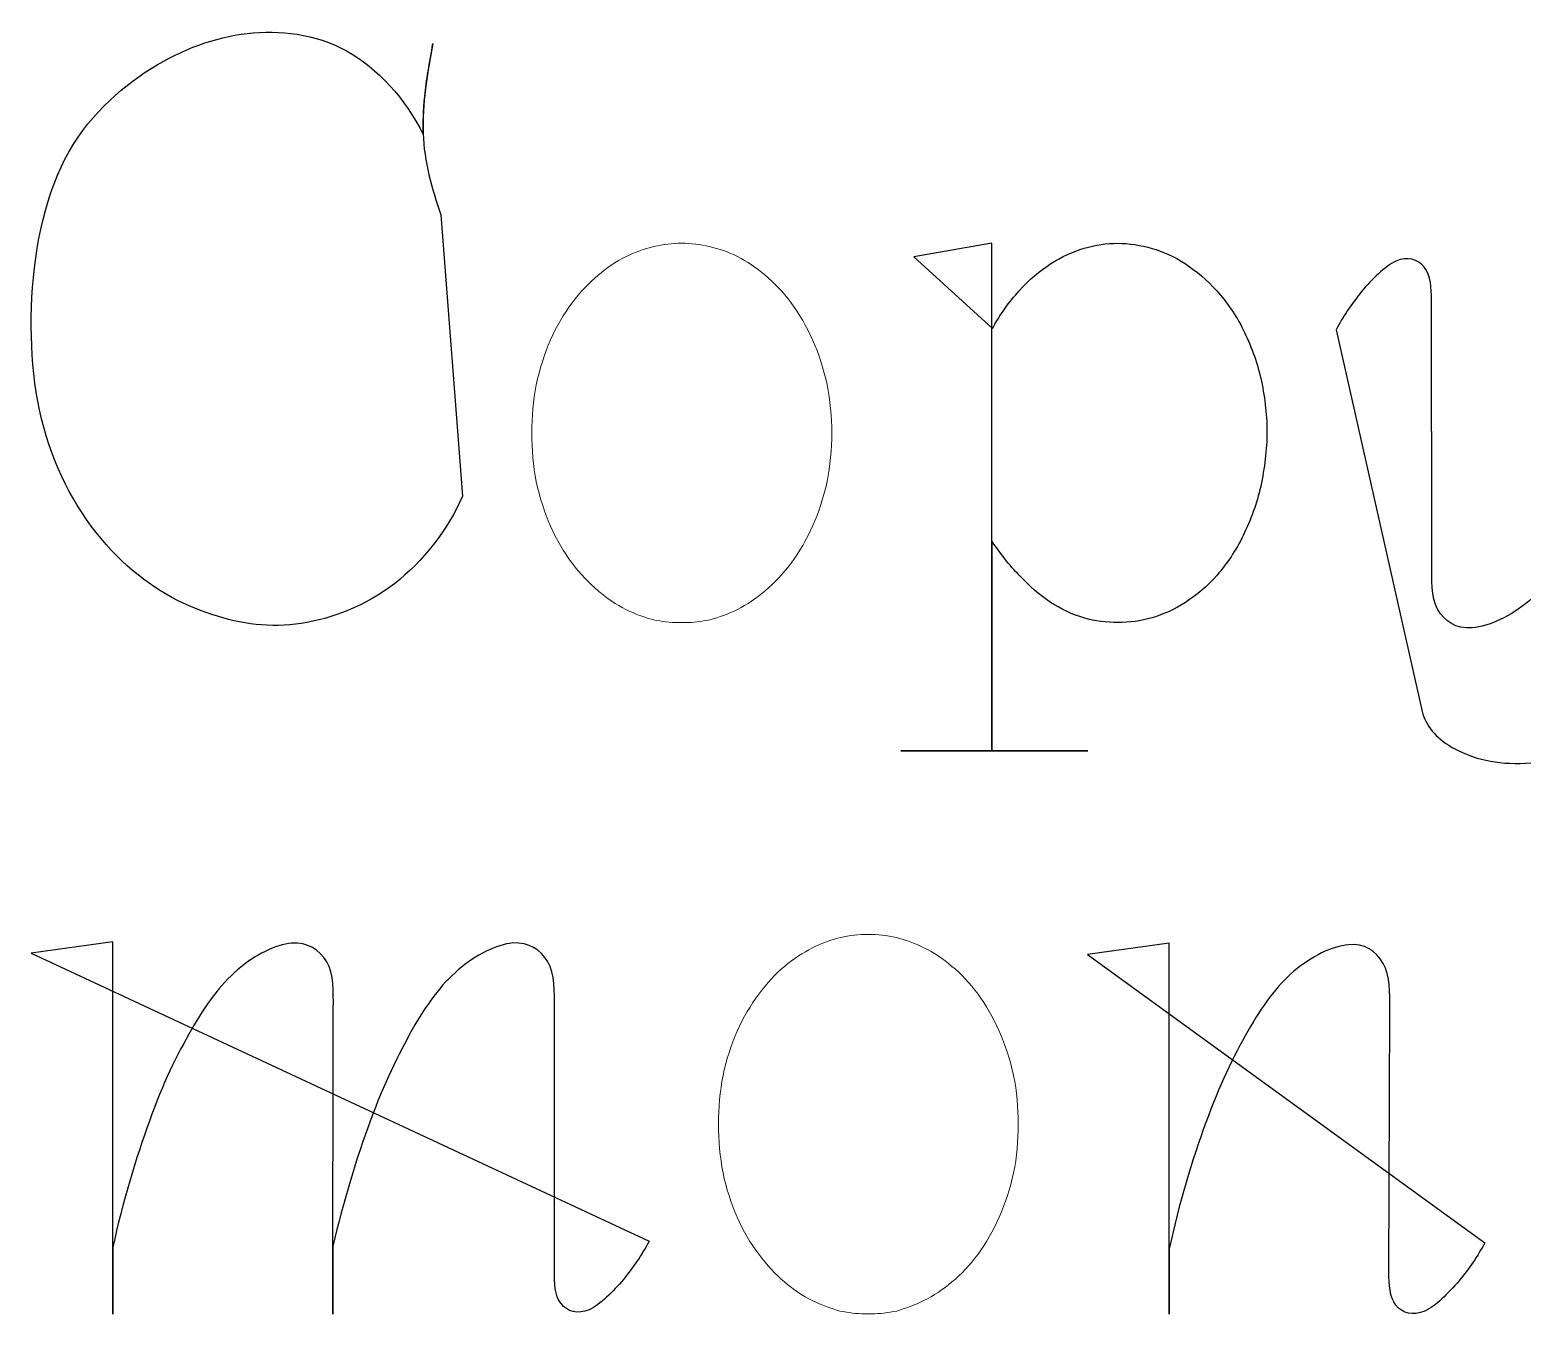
# Model space of a CAD drawing. Header units: centimetres. Extents: x -9.8 to 9.8, y -7 to 7.
# Drawn here: x -9.837 to -9.107, y 5.667 to 6.296 of the extents above; entities that cross this region are included whole.
import ezdxf

# ---------------------------------------------------------------- set-up
doc = ezdxf.new("R2010")
doc.units = ezdxf.units.CM
doc.header["$MEASUREMENT"] = 0
doc.layers.add('Layer 1', color=7, linetype='Continuous')

msp = doc.modelspace()

# ---------------------------------------------------------------- linework, layer by layer
at = {"layer": 'Layer 1', "color": 7}
for points, knots in [([(-9.63601, 6.20595), (-9.64019, 6.21891), (-9.64421, 6.23204), (-9.64458, 6.24577), (-9.64458, 6.24577), (-9.64514, 6.26006), (-9.64249, 6.27493), (-9.63982, 6.28977), (-9.63982, 6.28977), (-9.64135, 6.28043), (-9.64307, 6.27149), (-9.64382, 6.26405), (-9.64382, 6.26405), (-9.64457, 6.25661), (-9.64458, 6.2509), (-9.64458, 6.24519), (-9.64458, 6.24519), (-9.65315, 6.26271), (-9.66686, 6.27776), (-9.6821, 6.28615), (-9.6821, 6.28615), (-9.69753, 6.29472), (-9.71467, 6.29644), (-9.73068, 6.29472), (-9.73068, 6.29472), (-9.74669, 6.29263), (-9.76193, 6.28729), (-9.77772, 6.27757), (-9.77772, 6.27757), (-9.79333, 6.26765), (-9.80934, 6.25336), (-9.81982, 6.23317), (-9.81982, 6.23317), (-9.8303, 6.21298), (-9.83526, 6.18632), (-9.83622, 6.16078), (-9.83622, 6.16078), (-9.83699, 6.13525), (-9.83413, 6.11106), (-9.8263, 6.08971), (-9.8263, 6.08971), (-9.81847, 6.06836), (-9.80593, 6.04989), (-9.79201, 6.03677), (-9.79201, 6.03677), (-9.77809, 6.02343), (-9.76267, 6.01523), (-9.74801, 6.01047), (-9.74801, 6.01047), (-9.73335, 6.00552), (-9.71943, 6.0038), (-9.70419, 6.00608), (-9.70419, 6.00608), (-9.68914, 6.00836), (-9.67276, 6.01465), (-9.65866, 6.0255), (-9.65866, 6.0255), (-9.64456, 6.03635), (-9.63276, 6.05159), (-9.62532, 6.06836), (-9.62532, 6.06836), (-9.62532, 6.06836), (-9.63601, 6.20595), (-9.63601, 6.20595)], [0, 0, 0, 0, 0.058824, 0.058824, 0.058824, 0.058824, 0.117647, 0.117647, 0.117647, 0.117647, 0.176471, 0.176471, 0.176471, 0.176471, 0.235294, 0.235294, 0.235294, 0.235294, 0.294118, 0.294118, 0.294118, 0.294118, 0.352941, 0.352941, 0.352941, 0.352941, 0.411765, 0.411765, 0.411765, 0.411765, 0.470588, 0.470588, 0.470588, 0.470588, 0.529412, 0.529412, 0.529412, 0.529412, 0.588235, 0.588235, 0.588235, 0.588235, 0.647059, 0.647059, 0.647059, 0.647059, 0.705882, 0.705882, 0.705882, 0.705882, 0.764706, 0.764706, 0.764706, 0.764706, 0.823529, 0.823529, 0.823529, 0.823529, 0.882353, 0.882353, 0.882353, 0.882353, 1, 1, 1, 1]), ([(-9.63601, 6.20595), (-9.63601, 6.20595), (-9.63601, 6.20595), (-9.63601, 6.20595), (-9.63601, 6.20595), (-9.63601, 6.20595), (-9.63601, 6.20595), (-9.63601, 6.20595)], [0, 0, 0, 0, 0.333333, 0.333333, 0.333333, 0.333333, 1, 1, 1, 1]), ([(-9.40455, 6.18536), (-9.40455, 6.18536), (-9.36645, 6.19203), (-9.36645, 6.19203), (-9.36645, 6.19203), (-9.36645, 6.19203), (-9.36645, 5.9438), (-9.36645, 5.9438), (-9.36645, 5.9438), (-9.36645, 5.9438), (-9.41082, 5.9438), (-9.41082, 5.9438), (-9.41082, 5.9438), (-9.41082, 5.9438), (-9.31938, 5.9438), (-9.31938, 5.9438), (-9.31938, 5.9438), (-9.31938, 5.9438), (-9.36645, 5.9438), (-9.36645, 5.9438), (-9.36645, 5.9438), (-9.36645, 5.9438), (-9.36645, 6.04648), (-9.36645, 6.04648), (-9.36645, 6.04648), (-9.36245, 6.04058), (-9.35788, 6.03447), (-9.35293, 6.02971), (-9.35293, 6.02971), (-9.34817, 6.02437), (-9.34301, 6.02), (-9.33769, 6.01637), (-9.33769, 6.01637), (-9.33237, 6.01293), (-9.32684, 6.01047), (-9.32131, 6.00875), (-9.32131, 6.00875), (-9.31578, 6.00722), (-9.31028, 6.00647), (-9.30475, 6.00647), (-9.30475, 6.00647), (-9.29351, 6.00647), (-9.28226, 6.00951), (-9.2716, 6.01637), (-9.2716, 6.01637), (-9.26626, 6.01999), (-9.26094, 6.02418), (-9.25617, 6.02971), (-9.25617, 6.02971), (-9.25141, 6.03524), (-9.24704, 6.04172), (-9.24342, 6.04913), (-9.24342, 6.04913), (-9.2398, 6.05656), (-9.23675, 6.06474), (-9.23485, 6.07313), (-9.23485, 6.07313), (-9.23294, 6.08207), (-9.23181, 6.09104), (-9.23181, 6.0998), (-9.23181, 6.0998), (-9.23181, 6.10895), (-9.23295, 6.11771), (-9.23485, 6.1261), (-9.23485, 6.1261), (-9.23676, 6.1343), (-9.2398, 6.14248), (-9.24342, 6.14973), (-9.24342, 6.14973), (-9.24704, 6.15698), (-9.25141, 6.16344), (-9.25638, 6.16878), (-9.25638, 6.16878), (-9.26114, 6.17431), (-9.26649, 6.17849), (-9.27181, 6.18212), (-9.27181, 6.18212), (-9.27715, 6.18556), (-9.28266, 6.18802), (-9.288, 6.18955), (-9.288, 6.18955), (-9.29353, 6.19106), (-9.29924, 6.19204), (-9.30477, 6.19204), (-9.30477, 6.19204), (-9.31562, 6.19204), (-9.32686, 6.18881), (-9.33755, 6.18212), (-9.33755, 6.18212), (-9.34289, 6.1785), (-9.34821, 6.17431), (-9.35298, 6.16878), (-9.35298, 6.16878), (-9.35793, 6.16344), (-9.36232, 6.15698), (-9.36613, 6.15031), (-9.36613, 6.15031), (-9.36613, 6.15031), (-9.40455, 6.18536), (-9.40455, 6.18536)], [0, 0, 0, 0, 0.038462, 0.038462, 0.038462, 0.038462, 0.076923, 0.076923, 0.076923, 0.076923, 0.115385, 0.115385, 0.115385, 0.115385, 0.153846, 0.153846, 0.153846, 0.153846, 0.192308, 0.192308, 0.192308, 0.192308, 0.230769, 0.230769, 0.230769, 0.230769, 0.269231, 0.269231, 0.269231, 0.269231, 0.307692, 0.307692, 0.307692, 0.307692, 0.346154, 0.346154, 0.346154, 0.346154, 0.384615, 0.384615, 0.384615, 0.384615, 0.423077, 0.423077, 0.423077, 0.423077, 0.461538, 0.461538, 0.461538, 0.461538, 0.5, 0.5, 0.5, 0.5, 0.538462, 0.538462, 0.538462, 0.538462, 0.576923, 0.576923, 0.576923, 0.576923, 0.615385, 0.615385, 0.615385, 0.615385, 0.653846, 0.653846, 0.653846, 0.653846, 0.692308, 0.692308, 0.692308, 0.692308, 0.730769, 0.730769, 0.730769, 0.730769, 0.769231, 0.769231, 0.769231, 0.769231, 0.807692, 0.807692, 0.807692, 0.807692, 0.846154, 0.846154, 0.846154, 0.846154, 0.884615, 0.884615, 0.884615, 0.884615, 0.923077, 0.923077, 0.923077, 0.923077, 1, 1, 1, 1]), ([(-9.40455, 6.18536), (-9.40455, 6.18536), (-9.40455, 6.18536), (-9.40455, 6.18536), (-9.40455, 6.18536), (-9.40455, 6.18536), (-9.40455, 6.18536), (-9.40455, 6.18536)], [0, 0, 0, 0, 0.333333, 0.333333, 0.333333, 0.333333, 1, 1, 1, 1]), ([(-9.19786, 6.14975), (-9.19463, 6.15623), (-9.19043, 6.16213), (-9.18548, 6.16843), (-9.18548, 6.16843), (-9.18035, 6.17452), (-9.17424, 6.18063), (-9.16871, 6.1833), (-9.16871, 6.1833), (-9.16318, 6.18579), (-9.15805, 6.18425), (-9.15479, 6.18026), (-9.15479, 6.18026), (-9.15156, 6.17626), (-9.15135, 6.16997), (-9.15135, 6.16444), (-9.15135, 6.16444), (-9.15135, 6.16444), (-9.15116, 6.03567), (-9.15116, 6.03567), (-9.15116, 6.03567), (-9.15116, 6.02768), (-9.15172, 6.01911), (-9.1483, 6.013), (-9.1483, 6.013), (-9.14486, 6.00691), (-9.13936, 6.00347), (-9.13134, 6.00387), (-9.13134, 6.00387), (-9.12314, 6.00464), (-9.11248, 6.00959), (-9.10372, 6.01702), (-9.10372, 6.01702), (-9.09459, 6.02424), (-9.08734, 6.03417), (-9.07991, 6.04618), (-9.07991, 6.04618), (-9.07192, 6.05838), (-9.0643, 6.07285), (-9.05705, 6.09132), (-9.05705, 6.09132), (-9.05001, 6.1096), (-9.04353, 6.13209), (-9.03895, 6.15495), (-9.03895, 6.15495), (-9.03895, 6.15495), (-9.03895, 6.18562), (-9.03895, 6.18562), (-9.03895, 6.18562), (-9.03895, 6.18562), (-9.03914, 6.01531), (-9.03914, 6.01531), (-9.03914, 6.01531), (-9.03914, 6.00311), (-9.04009, 5.99036), (-9.04409, 5.97874), (-9.04409, 5.97874), (-9.04848, 5.96694), (-9.05494, 5.95646), (-9.06639, 5.94903), (-9.06639, 5.94903), (-9.07763, 5.94181), (-9.09401, 5.93779), (-9.10793, 5.9376), (-9.10793, 5.9376), (-9.12185, 5.93723), (-9.13328, 5.94083), (-9.14145, 5.94559), (-9.14145, 5.94559), (-9.14926, 5.95017), (-9.15402, 5.95607), (-9.15592, 5.96292), (-9.15592, 5.96292), (-9.15592, 5.96292), (-9.19786, 6.14975), (-9.19786, 6.14975)], [0, 0, 0, 0, 0.05, 0.05, 0.05, 0.05, 0.1, 0.1, 0.1, 0.1, 0.15, 0.15, 0.15, 0.15, 0.2, 0.2, 0.2, 0.2, 0.25, 0.25, 0.25, 0.25, 0.3, 0.3, 0.3, 0.3, 0.35, 0.35, 0.35, 0.35, 0.4, 0.4, 0.4, 0.4, 0.45, 0.45, 0.45, 0.45, 0.5, 0.5, 0.5, 0.5, 0.55, 0.55, 0.55, 0.55, 0.6, 0.6, 0.6, 0.6, 0.65, 0.65, 0.65, 0.65, 0.7, 0.7, 0.7, 0.7, 0.75, 0.75, 0.75, 0.75, 0.8, 0.8, 0.8, 0.8, 0.85, 0.85, 0.85, 0.85, 0.9, 0.9, 0.9, 0.9, 1, 1, 1, 1]), ([(-9.19786, 6.14975), (-9.19786, 6.14975), (-9.19786, 6.14975), (-9.19786, 6.14975), (-9.19786, 6.14975), (-9.19786, 6.14975), (-9.19786, 6.14975), (-9.19786, 6.14975)], [0, 0, 0, 0, 0.333333, 0.333333, 0.333333, 0.333333, 1, 1, 1, 1]), ([(-9.8364, 5.84476), (-9.8364, 5.84476), (-9.79639, 5.85026), (-9.79639, 5.85026), (-9.79639, 5.85026), (-9.79639, 5.85026), (-9.79639, 5.66815), (-9.79639, 5.66815), (-9.79639, 5.66815), (-9.79639, 5.66815), (-9.79639, 5.70091), (-9.79639, 5.70091), (-9.79639, 5.70091), (-9.79163, 5.723), (-9.78515, 5.74454), (-9.77848, 5.76264), (-9.77848, 5.76264), (-9.77218, 5.78074), (-9.76496, 5.79521), (-9.7579, 5.80741), (-9.7579, 5.80741), (-9.75105, 5.81942), (-9.74398, 5.82932), (-9.73541, 5.83657), (-9.73541, 5.83657), (-9.72684, 5.844), (-9.71673, 5.84895), (-9.70893, 5.84972), (-9.70893, 5.84972), (-9.70112, 5.85012), (-9.69541, 5.84649), (-9.69178, 5.84057), (-9.69178, 5.84057), (-9.68816, 5.83448), (-9.68853, 5.82591), (-9.68853, 5.81792), (-9.68853, 5.81792), (-9.68853, 5.81792), (-9.68876, 5.66816), (-9.68876, 5.66816), (-9.68876, 5.66816), (-9.68876, 5.66816), (-9.68876, 5.7015), (-9.68876, 5.7015), (-9.68876, 5.7015), (-9.6836, 5.72322), (-9.67714, 5.74473), (-9.67048, 5.76267), (-9.67048, 5.76267), (-9.66381, 5.78077), (-9.65675, 5.79524), (-9.6499, 5.80744), (-9.6499, 5.80744), (-9.64305, 5.81945), (-9.63598, 5.82935), (-9.62741, 5.8366), (-9.62741, 5.8366), (-9.61884, 5.84403), (-9.60855, 5.84898), (-9.60074, 5.84975), (-9.60074, 5.84975), (-9.59293, 5.85015), (-9.58701, 5.84652), (-9.58359, 5.8406), (-9.58359, 5.8406), (-9.58015, 5.83451), (-9.58034, 5.82594), (-9.58034, 5.81795), (-9.58034, 5.81795), (-9.58034, 5.81795), (-9.58034, 5.68936), (-9.58034, 5.68936), (-9.58034, 5.68936), (-9.58034, 5.68364), (-9.58034, 5.67719), (-9.57711, 5.67338), (-9.57711, 5.67338), (-9.57407, 5.66938), (-9.56912, 5.66804), (-9.56338, 5.67034), (-9.56338, 5.67034), (-9.55785, 5.67283), (-9.55176, 5.6791), (-9.54661, 5.68521), (-9.54661, 5.68521), (-9.54148, 5.69151), (-9.53748, 5.69741), (-9.53404, 5.70389), (-9.53404, 5.70389), (-9.53404, 5.70389), (-9.8364, 5.84476), (-9.8364, 5.84476)], [0, 0, 0, 0, 0.041667, 0.041667, 0.041667, 0.041667, 0.083333, 0.083333, 0.083333, 0.083333, 0.125, 0.125, 0.125, 0.125, 0.166667, 0.166667, 0.166667, 0.166667, 0.208333, 0.208333, 0.208333, 0.208333, 0.25, 0.25, 0.25, 0.25, 0.291667, 0.291667, 0.291667, 0.291667, 0.333333, 0.333333, 0.333333, 0.333333, 0.375, 0.375, 0.375, 0.375, 0.416667, 0.416667, 0.416667, 0.416667, 0.458333, 0.458333, 0.458333, 0.458333, 0.5, 0.5, 0.5, 0.5, 0.541667, 0.541667, 0.541667, 0.541667, 0.583333, 0.583333, 0.583333, 0.583333, 0.625, 0.625, 0.625, 0.625, 0.666667, 0.666667, 0.666667, 0.666667, 0.708333, 0.708333, 0.708333, 0.708333, 0.75, 0.75, 0.75, 0.75, 0.791667, 0.791667, 0.791667, 0.791667, 0.833333, 0.833333, 0.833333, 0.833333, 0.875, 0.875, 0.875, 0.875, 0.916667, 0.916667, 0.916667, 0.916667, 1, 1, 1, 1]), ([(-9.31959, 5.84418), (-9.31959, 5.84418), (-9.27958, 5.84968), (-9.27958, 5.84968), (-9.27958, 5.84968), (-9.27958, 5.84968), (-9.27958, 5.66815), (-9.27958, 5.66815), (-9.27958, 5.66815), (-9.27958, 5.66815), (-9.27958, 5.70014), (-9.27958, 5.70014), (-9.27958, 5.70014), (-9.27482, 5.72223), (-9.26834, 5.74396), (-9.26167, 5.76187), (-9.26167, 5.76187), (-9.25519, 5.77997), (-9.24815, 5.79444), (-9.24109, 5.80664), (-9.24109, 5.80664), (-9.23424, 5.81881), (-9.2272, 5.82855), (-9.2186, 5.83596), (-9.2186, 5.83596), (-9.21003, 5.84321), (-9.19992, 5.84816), (-9.19193, 5.84892), (-9.19193, 5.84892), (-9.18412, 5.84969), (-9.17841, 5.84588), (-9.17497, 5.83977), (-9.17497, 5.83977), (-9.17135, 5.83368), (-9.17174, 5.8253), (-9.17174, 5.81712), (-9.17174, 5.81712), (-9.17174, 5.81712), (-9.17211, 5.68853), (-9.17211, 5.68853), (-9.17211, 5.68853), (-9.17211, 5.68281), (-9.17174, 5.67652), (-9.16867, 5.67255), (-9.16867, 5.67255), (-9.16542, 5.66855), (-9.16028, 5.66721), (-9.15457, 5.66969), (-9.15457, 5.66969), (-9.14925, 5.67197), (-9.14314, 5.67845), (-9.1378, 5.68456), (-9.1378, 5.68456), (-9.13285, 5.69065), (-9.12867, 5.69657), (-9.12523, 5.70303), (-9.12523, 5.70303), (-9.12523, 5.70303), (-9.31959, 5.84418), (-9.31959, 5.84418)], [0, 0, 0, 0, 0.0625, 0.0625, 0.0625, 0.0625, 0.125, 0.125, 0.125, 0.125, 0.1875, 0.1875, 0.1875, 0.1875, 0.25, 0.25, 0.25, 0.25, 0.3125, 0.3125, 0.3125, 0.3125, 0.375, 0.375, 0.375, 0.375, 0.4375, 0.4375, 0.4375, 0.4375, 0.5, 0.5, 0.5, 0.5, 0.5625, 0.5625, 0.5625, 0.5625, 0.625, 0.625, 0.625, 0.625, 0.6875, 0.6875, 0.6875, 0.6875, 0.75, 0.75, 0.75, 0.75, 0.8125, 0.8125, 0.8125, 0.8125, 0.875, 0.875, 0.875, 0.875, 1, 1, 1, 1]), ([(-9.8364, 5.84476), (-9.8364, 5.84476), (-9.8364, 5.84476), (-9.8364, 5.84476), (-9.8364, 5.84476), (-9.8364, 5.84476), (-9.8364, 5.84476), (-9.8364, 5.84476)], [0, 0, 0, 0, 0.333333, 0.333333, 0.333333, 0.333333, 1, 1, 1, 1]), ([(-9.31959, 5.84418), (-9.31959, 5.84418), (-9.31959, 5.84418), (-9.31959, 5.84418), (-9.31959, 5.84418), (-9.31959, 5.84418), (-9.31959, 5.84418), (-9.31959, 5.84418)], [0, 0, 0, 0, 0.333333, 0.333333, 0.333333, 0.333333, 1, 1, 1, 1])]:
    msp.add_open_spline(points, degree=3, knots=knots, dxfattribs=at)
at = {"layer": 'Layer 1', "color": 9, "lineweight": 0}
for points, knots in [([(-9.63601, 6.20595), (-9.64019, 6.21891), (-9.64421, 6.23204), (-9.64458, 6.24577), (-9.64458, 6.24577), (-9.64514, 6.26006), (-9.64249, 6.27493), (-9.63982, 6.28977), (-9.63982, 6.28977), (-9.64135, 6.28043), (-9.64307, 6.27149), (-9.64382, 6.26405), (-9.64382, 6.26405), (-9.64457, 6.25661), (-9.64458, 6.2509), (-9.64458, 6.24519), (-9.64458, 6.24519), (-9.65315, 6.26271), (-9.66686, 6.27776), (-9.6821, 6.28615), (-9.6821, 6.28615), (-9.69753, 6.29472), (-9.71467, 6.29644), (-9.73068, 6.29472), (-9.73068, 6.29472), (-9.74669, 6.29263), (-9.76193, 6.28729), (-9.77772, 6.27757), (-9.77772, 6.27757), (-9.79333, 6.26765), (-9.80934, 6.25336), (-9.81982, 6.23317), (-9.81982, 6.23317), (-9.8303, 6.21298), (-9.83526, 6.18632), (-9.83622, 6.16078), (-9.83622, 6.16078), (-9.83699, 6.13525), (-9.83413, 6.11106), (-9.8263, 6.08971), (-9.8263, 6.08971), (-9.81847, 6.06836), (-9.80593, 6.04989), (-9.79201, 6.03677), (-9.79201, 6.03677), (-9.77809, 6.02343), (-9.76267, 6.01523), (-9.74801, 6.01047), (-9.74801, 6.01047), (-9.73335, 6.00552), (-9.71943, 6.0038), (-9.70419, 6.00608), (-9.70419, 6.00608), (-9.68914, 6.00836), (-9.67276, 6.01465), (-9.65866, 6.0255), (-9.65866, 6.0255), (-9.64456, 6.03635), (-9.63276, 6.05159), (-9.62532, 6.06836)], [0, 0, 0, 0, 0.0625, 0.0625, 0.0625, 0.0625, 0.125, 0.125, 0.125, 0.125, 0.1875, 0.1875, 0.1875, 0.1875, 0.25, 0.25, 0.25, 0.25, 0.3125, 0.3125, 0.3125, 0.3125, 0.375, 0.375, 0.375, 0.375, 0.4375, 0.4375, 0.4375, 0.4375, 0.5, 0.5, 0.5, 0.5, 0.5625, 0.5625, 0.5625, 0.5625, 0.625, 0.625, 0.625, 0.625, 0.6875, 0.6875, 0.6875, 0.6875, 0.75, 0.75, 0.75, 0.75, 0.8125, 0.8125, 0.8125, 0.8125, 0.875, 0.875, 0.875, 0.875, 1, 1, 1, 1]), ([(-9.63601, 6.20595), (-9.63601, 6.20595), (-9.63601, 6.20595), (-9.63601, 6.20595), (-9.63601, 6.20595), (-9.63601, 6.20595), (-9.63601, 6.20595), (-9.63601, 6.20595)], [0, 0, 0, 0, 0.333333, 0.333333, 0.333333, 0.333333, 1, 1, 1, 1]), ([(-9.40455, 6.18536), (-9.40455, 6.18536), (-9.36645, 6.19203), (-9.36645, 6.19203), (-9.36645, 6.19203), (-9.36645, 6.19203), (-9.36645, 5.9438), (-9.36645, 5.9438), (-9.36645, 5.9438), (-9.36645, 5.9438), (-9.41082, 5.9438), (-9.41082, 5.9438), (-9.41082, 5.9438), (-9.41082, 5.9438), (-9.31938, 5.9438), (-9.31938, 5.9438), (-9.31938, 5.9438), (-9.31938, 5.9438), (-9.36645, 5.9438), (-9.36645, 5.9438), (-9.36645, 5.9438), (-9.36645, 5.9438), (-9.36645, 6.04648), (-9.36645, 6.04648), (-9.36645, 6.04648), (-9.36245, 6.04058), (-9.35788, 6.03447), (-9.35293, 6.02971), (-9.35293, 6.02971), (-9.34817, 6.02437), (-9.34301, 6.02), (-9.33769, 6.01637), (-9.33769, 6.01637), (-9.33237, 6.01293), (-9.32684, 6.01047), (-9.32131, 6.00875), (-9.32131, 6.00875), (-9.31578, 6.00722), (-9.31028, 6.00647), (-9.30475, 6.00647), (-9.30475, 6.00647), (-9.29351, 6.00647), (-9.28226, 6.00951), (-9.2716, 6.01637), (-9.2716, 6.01637), (-9.26626, 6.01999), (-9.26094, 6.02418), (-9.25617, 6.02971), (-9.25617, 6.02971), (-9.25141, 6.03524), (-9.24704, 6.04172), (-9.24342, 6.04913), (-9.24342, 6.04913), (-9.2398, 6.05656), (-9.23675, 6.06474), (-9.23485, 6.07313), (-9.23485, 6.07313), (-9.23294, 6.08207), (-9.23181, 6.09104), (-9.23181, 6.0998), (-9.23181, 6.0998), (-9.23181, 6.10895), (-9.23295, 6.11771), (-9.23485, 6.1261), (-9.23485, 6.1261), (-9.23676, 6.1343), (-9.2398, 6.14248), (-9.24342, 6.14973), (-9.24342, 6.14973), (-9.24704, 6.15698), (-9.25141, 6.16344), (-9.25638, 6.16878), (-9.25638, 6.16878), (-9.26114, 6.17431), (-9.26649, 6.17849), (-9.27181, 6.18212), (-9.27181, 6.18212), (-9.27715, 6.18556), (-9.28266, 6.18802), (-9.288, 6.18955), (-9.288, 6.18955), (-9.29353, 6.19106), (-9.29924, 6.19204), (-9.30477, 6.19204), (-9.30477, 6.19204), (-9.31562, 6.19204), (-9.32686, 6.18881), (-9.33755, 6.18212), (-9.33755, 6.18212), (-9.34289, 6.1785), (-9.34821, 6.17431), (-9.35298, 6.16878), (-9.35298, 6.16878), (-9.35793, 6.16344), (-9.36232, 6.15698), (-9.36613, 6.15031)], [0, 0, 0, 0, 0.04, 0.04, 0.04, 0.04, 0.08, 0.08, 0.08, 0.08, 0.12, 0.12, 0.12, 0.12, 0.16, 0.16, 0.16, 0.16, 0.2, 0.2, 0.2, 0.2, 0.24, 0.24, 0.24, 0.24, 0.28, 0.28, 0.28, 0.28, 0.32, 0.32, 0.32, 0.32, 0.36, 0.36, 0.36, 0.36, 0.4, 0.4, 0.4, 0.4, 0.44, 0.44, 0.44, 0.44, 0.48, 0.48, 0.48, 0.48, 0.52, 0.52, 0.52, 0.52, 0.56, 0.56, 0.56, 0.56, 0.6, 0.6, 0.6, 0.6, 0.64, 0.64, 0.64, 0.64, 0.68, 0.68, 0.68, 0.68, 0.72, 0.72, 0.72, 0.72, 0.76, 0.76, 0.76, 0.76, 0.8, 0.8, 0.8, 0.8, 0.84, 0.84, 0.84, 0.84, 0.88, 0.88, 0.88, 0.88, 0.92, 0.92, 0.92, 0.92, 1, 1, 1, 1]), ([(-9.40455, 6.18536), (-9.40455, 6.18536), (-9.40455, 6.18536), (-9.40455, 6.18536), (-9.40455, 6.18536), (-9.40455, 6.18536), (-9.40455, 6.18536), (-9.40455, 6.18536)], [0, 0, 0, 0, 0.333333, 0.333333, 0.333333, 0.333333, 1, 1, 1, 1]), ([(-9.19786, 6.14975), (-9.19463, 6.15623), (-9.19043, 6.16213), (-9.18548, 6.16843), (-9.18548, 6.16843), (-9.18035, 6.17452), (-9.17424, 6.18063), (-9.16871, 6.1833), (-9.16871, 6.1833), (-9.16318, 6.18579), (-9.15805, 6.18425), (-9.15479, 6.18026), (-9.15479, 6.18026), (-9.15156, 6.17626), (-9.15135, 6.16997), (-9.15135, 6.16444), (-9.15135, 6.16444), (-9.15135, 6.16444), (-9.15116, 6.03567), (-9.15116, 6.03567), (-9.15116, 6.03567), (-9.15116, 6.02768), (-9.15172, 6.01911), (-9.1483, 6.013), (-9.1483, 6.013), (-9.14486, 6.00691), (-9.13936, 6.00347), (-9.13134, 6.00387), (-9.13134, 6.00387), (-9.12314, 6.00464), (-9.11248, 6.00959), (-9.10372, 6.01702), (-9.10372, 6.01702), (-9.09459, 6.02424), (-9.08734, 6.03417), (-9.07991, 6.04618), (-9.07991, 6.04618), (-9.07192, 6.05838), (-9.0643, 6.07285), (-9.05705, 6.09132), (-9.05705, 6.09132), (-9.05001, 6.1096), (-9.04353, 6.13209), (-9.03895, 6.15495), (-9.03895, 6.15495), (-9.03895, 6.15495), (-9.03895, 6.18562), (-9.03895, 6.18562), (-9.03895, 6.18562), (-9.03895, 6.18562), (-9.03914, 6.01531), (-9.03914, 6.01531), (-9.03914, 6.01531), (-9.03914, 6.00311), (-9.04009, 5.99036), (-9.04409, 5.97874), (-9.04409, 5.97874), (-9.04848, 5.96694), (-9.05494, 5.95646), (-9.06639, 5.94903), (-9.06639, 5.94903), (-9.07763, 5.94181), (-9.09401, 5.93779), (-9.10793, 5.9376), (-9.10793, 5.9376), (-9.12185, 5.93723), (-9.13328, 5.94083), (-9.14145, 5.94559), (-9.14145, 5.94559), (-9.14926, 5.95017), (-9.15402, 5.95607), (-9.15592, 5.96292)], [0, 0, 0, 0, 0.052632, 0.052632, 0.052632, 0.052632, 0.105263, 0.105263, 0.105263, 0.105263, 0.157895, 0.157895, 0.157895, 0.157895, 0.210526, 0.210526, 0.210526, 0.210526, 0.263158, 0.263158, 0.263158, 0.263158, 0.315789, 0.315789, 0.315789, 0.315789, 0.368421, 0.368421, 0.368421, 0.368421, 0.421053, 0.421053, 0.421053, 0.421053, 0.473684, 0.473684, 0.473684, 0.473684, 0.526316, 0.526316, 0.526316, 0.526316, 0.578947, 0.578947, 0.578947, 0.578947, 0.631579, 0.631579, 0.631579, 0.631579, 0.684211, 0.684211, 0.684211, 0.684211, 0.736842, 0.736842, 0.736842, 0.736842, 0.789474, 0.789474, 0.789474, 0.789474, 0.842105, 0.842105, 0.842105, 0.842105, 0.894737, 0.894737, 0.894737, 0.894737, 1, 1, 1, 1]), ([(-9.19786, 6.14975), (-9.19786, 6.14975), (-9.19786, 6.14975), (-9.19786, 6.14975), (-9.19786, 6.14975), (-9.19786, 6.14975), (-9.19786, 6.14975), (-9.19786, 6.14975)], [0, 0, 0, 0, 0.333333, 0.333333, 0.333333, 0.333333, 1, 1, 1, 1]), ([(-9.8364, 5.84476), (-9.8364, 5.84476), (-9.79639, 5.85026), (-9.79639, 5.85026), (-9.79639, 5.85026), (-9.79639, 5.85026), (-9.79639, 5.66815), (-9.79639, 5.66815), (-9.79639, 5.66815), (-9.79639, 5.66815), (-9.79639, 5.70091), (-9.79639, 5.70091), (-9.79639, 5.70091), (-9.79163, 5.723), (-9.78515, 5.74454), (-9.77848, 5.76264), (-9.77848, 5.76264), (-9.77218, 5.78074), (-9.76496, 5.79521), (-9.7579, 5.80741), (-9.7579, 5.80741), (-9.75105, 5.81942), (-9.74398, 5.82932), (-9.73541, 5.83657), (-9.73541, 5.83657), (-9.72684, 5.844), (-9.71673, 5.84895), (-9.70893, 5.84972), (-9.70893, 5.84972), (-9.70112, 5.85012), (-9.69541, 5.84649), (-9.69178, 5.84057), (-9.69178, 5.84057), (-9.68816, 5.83448), (-9.68853, 5.82591), (-9.68853, 5.81792), (-9.68853, 5.81792), (-9.68853, 5.81792), (-9.68876, 5.66816), (-9.68876, 5.66816), (-9.68876, 5.66816), (-9.68876, 5.66816), (-9.68876, 5.7015), (-9.68876, 5.7015), (-9.68876, 5.7015), (-9.6836, 5.72322), (-9.67714, 5.74473), (-9.67048, 5.76267), (-9.67048, 5.76267), (-9.66381, 5.78077), (-9.65675, 5.79524), (-9.6499, 5.80744), (-9.6499, 5.80744), (-9.64305, 5.81945), (-9.63598, 5.82935), (-9.62741, 5.8366), (-9.62741, 5.8366), (-9.61884, 5.84403), (-9.60855, 5.84898), (-9.60074, 5.84975), (-9.60074, 5.84975), (-9.59293, 5.85015), (-9.58701, 5.84652), (-9.58359, 5.8406), (-9.58359, 5.8406), (-9.58015, 5.83451), (-9.58034, 5.82594), (-9.58034, 5.81795), (-9.58034, 5.81795), (-9.58034, 5.81795), (-9.58034, 5.68936), (-9.58034, 5.68936), (-9.58034, 5.68936), (-9.58034, 5.68364), (-9.58034, 5.67719), (-9.57711, 5.67338), (-9.57711, 5.67338), (-9.57407, 5.66938), (-9.56912, 5.66804), (-9.56338, 5.67034), (-9.56338, 5.67034), (-9.55785, 5.67283), (-9.55176, 5.6791), (-9.54661, 5.68521), (-9.54661, 5.68521), (-9.54148, 5.69151), (-9.53748, 5.69741), (-9.53404, 5.70389)], [0, 0, 0, 0, 0.043478, 0.043478, 0.043478, 0.043478, 0.086957, 0.086957, 0.086957, 0.086957, 0.130435, 0.130435, 0.130435, 0.130435, 0.173913, 0.173913, 0.173913, 0.173913, 0.217391, 0.217391, 0.217391, 0.217391, 0.26087, 0.26087, 0.26087, 0.26087, 0.304348, 0.304348, 0.304348, 0.304348, 0.347826, 0.347826, 0.347826, 0.347826, 0.391304, 0.391304, 0.391304, 0.391304, 0.434783, 0.434783, 0.434783, 0.434783, 0.478261, 0.478261, 0.478261, 0.478261, 0.521739, 0.521739, 0.521739, 0.521739, 0.565217, 0.565217, 0.565217, 0.565217, 0.608696, 0.608696, 0.608696, 0.608696, 0.652174, 0.652174, 0.652174, 0.652174, 0.695652, 0.695652, 0.695652, 0.695652, 0.73913, 0.73913, 0.73913, 0.73913, 0.782609, 0.782609, 0.782609, 0.782609, 0.826087, 0.826087, 0.826087, 0.826087, 0.869565, 0.869565, 0.869565, 0.869565, 0.913043, 0.913043, 0.913043, 0.913043, 1, 1, 1, 1]), ([(-9.31959, 5.84418), (-9.31959, 5.84418), (-9.27958, 5.84968), (-9.27958, 5.84968), (-9.27958, 5.84968), (-9.27958, 5.84968), (-9.27958, 5.66815), (-9.27958, 5.66815), (-9.27958, 5.66815), (-9.27958, 5.66815), (-9.27958, 5.70014), (-9.27958, 5.70014), (-9.27958, 5.70014), (-9.27482, 5.72223), (-9.26834, 5.74396), (-9.26167, 5.76187), (-9.26167, 5.76187), (-9.25519, 5.77997), (-9.24815, 5.79444), (-9.24109, 5.80664), (-9.24109, 5.80664), (-9.23424, 5.81881), (-9.2272, 5.82855), (-9.2186, 5.83596), (-9.2186, 5.83596), (-9.21003, 5.84321), (-9.19992, 5.84816), (-9.19193, 5.84892), (-9.19193, 5.84892), (-9.18412, 5.84969), (-9.17841, 5.84588), (-9.17497, 5.83977), (-9.17497, 5.83977), (-9.17135, 5.83368), (-9.17174, 5.8253), (-9.17174, 5.81712), (-9.17174, 5.81712), (-9.17174, 5.81712), (-9.17211, 5.68853), (-9.17211, 5.68853), (-9.17211, 5.68853), (-9.17211, 5.68281), (-9.17174, 5.67652), (-9.16867, 5.67255), (-9.16867, 5.67255), (-9.16542, 5.66855), (-9.16028, 5.66721), (-9.15457, 5.66969), (-9.15457, 5.66969), (-9.14925, 5.67197), (-9.14314, 5.67845), (-9.1378, 5.68456), (-9.1378, 5.68456), (-9.13285, 5.69065), (-9.12867, 5.69657), (-9.12523, 5.70303)], [0, 0, 0, 0, 0.066667, 0.066667, 0.066667, 0.066667, 0.133333, 0.133333, 0.133333, 0.133333, 0.2, 0.2, 0.2, 0.2, 0.266667, 0.266667, 0.266667, 0.266667, 0.333333, 0.333333, 0.333333, 0.333333, 0.4, 0.4, 0.4, 0.4, 0.466667, 0.466667, 0.466667, 0.466667, 0.533333, 0.533333, 0.533333, 0.533333, 0.6, 0.6, 0.6, 0.6, 0.666667, 0.666667, 0.666667, 0.666667, 0.733333, 0.733333, 0.733333, 0.733333, 0.8, 0.8, 0.8, 0.8, 0.866667, 0.866667, 0.866667, 0.866667, 1, 1, 1, 1]), ([(-9.8364, 5.84476), (-9.8364, 5.84476), (-9.8364, 5.84476), (-9.8364, 5.84476), (-9.8364, 5.84476), (-9.8364, 5.84476), (-9.8364, 5.84476), (-9.8364, 5.84476)], [0, 0, 0, 0, 0.333333, 0.333333, 0.333333, 0.333333, 1, 1, 1, 1]), ([(-9.31959, 5.84418), (-9.31959, 5.84418), (-9.31959, 5.84418), (-9.31959, 5.84418), (-9.31959, 5.84418), (-9.31959, 5.84418), (-9.31959, 5.84418), (-9.31959, 5.84418)], [0, 0, 0, 0, 0.333333, 0.333333, 0.333333, 0.333333, 1, 1, 1, 1])]:
    msp.add_open_spline(points, degree=3, knots=knots, dxfattribs=at)
at = {"layer": 'Layer 1', "color": 7, "lineweight": 0}
for points, knots in [([(-9.51864, 6.00648), (-9.51864, 6.00648), (-9.51977, 6.00648), (-9.51977, 6.00648), (-9.51977, 6.00648), (-9.52377, 6.00648), (-9.52776, 6.00704), (-9.53197, 6.0078), (-9.53197, 6.0078), (-9.53636, 6.00912), (-9.54094, 6.01066), (-9.54549, 6.01293), (-9.54549, 6.01293), (-9.55007, 6.01521), (-9.55464, 6.01827), (-9.55901, 6.02208), (-9.55901, 6.02208), (-9.5634, 6.0257), (-9.56777, 6.03028), (-9.57176, 6.0356), (-9.57176, 6.0356), (-9.57575, 6.04092), (-9.57938, 6.04703), (-9.58224, 6.0537), (-9.58224, 6.0537), (-9.58528, 6.06055), (-9.58758, 6.0678), (-9.58928, 6.07542), (-9.58928, 6.07542), (-9.59081, 6.08323), (-9.59137, 6.09122), (-9.59137, 6.09923), (-9.59137, 6.09923), (-9.59137, 6.10722), (-9.59079, 6.11505), (-9.58928, 6.12286), (-9.58928, 6.12286), (-9.58756, 6.13048), (-9.58528, 6.13791), (-9.58224, 6.14477), (-9.58224, 6.14477), (-9.57938, 6.15144), (-9.57576, 6.15734), (-9.57176, 6.16287), (-9.57176, 6.16287), (-9.56776, 6.16821), (-9.56337, 6.17279), (-9.55901, 6.17639), (-9.55901, 6.17639), (-9.55025, 6.18401), (-9.54091, 6.18819), (-9.53176, 6.19049), (-9.53176, 6.19049), (-9.52261, 6.19258), (-9.51348, 6.19258), (-9.50451, 6.19049), (-9.50451, 6.19049), (-9.49993, 6.18935), (-9.49536, 6.18782), (-9.49078, 6.18554), (-9.49078, 6.18554), (-9.4862, 6.18326), (-9.48165, 6.18022), (-9.47726, 6.17641), (-9.47726, 6.17641), (-9.47287, 6.17279), (-9.4685, 6.16821), (-9.46451, 6.16289), (-9.46451, 6.16289), (-9.46051, 6.15736), (-9.45708, 6.15146), (-9.45403, 6.14479), (-9.45403, 6.14479), (-9.45099, 6.13794), (-9.44869, 6.1305), (-9.44697, 6.12288), (-9.44697, 6.12288), (-9.44544, 6.11507), (-9.44469, 6.10724), (-9.44469, 6.09925), (-9.44469, 6.09925), (-9.44469, 6.09126), (-9.44546, 6.08324), (-9.44697, 6.07544), (-9.44697, 6.07544), (-9.44869, 6.06782), (-9.45097, 6.06057), (-9.45403, 6.05372), (-9.45403, 6.05372), (-9.45707, 6.04705), (-9.46051, 6.04097), (-9.46451, 6.03562), (-9.46451, 6.03562), (-9.46851, 6.03028), (-9.4729, 6.0257), (-9.47726, 6.0221), (-9.47726, 6.0221), (-9.48165, 6.01829), (-9.48623, 6.01525), (-9.49078, 6.01295), (-9.49078, 6.01295), (-9.49536, 6.01067), (-9.49993, 6.00914), (-9.5043, 6.00782), (-9.5043, 6.00782), (-9.50848, 6.00705), (-9.5125, 6.0065), (-9.5165, 6.0065), (-9.5165, 6.0065), (-9.5165, 6.0065), (-9.51864, 6.0065), (-9.51864, 6.0065), (-9.51864, 6.0065), (-9.51864, 6.0065), (-9.51864, 6.00648), (-9.51864, 6.00648)], [0, 0, 0, 0, 0.033333, 0.033333, 0.033333, 0.033333, 0.066667, 0.066667, 0.066667, 0.066667, 0.1, 0.1, 0.1, 0.1, 0.133333, 0.133333, 0.133333, 0.133333, 0.166667, 0.166667, 0.166667, 0.166667, 0.2, 0.2, 0.2, 0.2, 0.233333, 0.233333, 0.233333, 0.233333, 0.266667, 0.266667, 0.266667, 0.266667, 0.3, 0.3, 0.3, 0.3, 0.333333, 0.333333, 0.333333, 0.333333, 0.366667, 0.366667, 0.366667, 0.366667, 0.4, 0.4, 0.4, 0.4, 0.433333, 0.433333, 0.433333, 0.433333, 0.466667, 0.466667, 0.466667, 0.466667, 0.5, 0.5, 0.5, 0.5, 0.533333, 0.533333, 0.533333, 0.533333, 0.566667, 0.566667, 0.566667, 0.566667, 0.6, 0.6, 0.6, 0.6, 0.633333, 0.633333, 0.633333, 0.633333, 0.666667, 0.666667, 0.666667, 0.666667, 0.7, 0.7, 0.7, 0.7, 0.733333, 0.733333, 0.733333, 0.733333, 0.766667, 0.766667, 0.766667, 0.766667, 0.8, 0.8, 0.8, 0.8, 0.833333, 0.833333, 0.833333, 0.833333, 0.866667, 0.866667, 0.866667, 0.866667, 0.9, 0.9, 0.9, 0.9, 0.933333, 0.933333, 0.933333, 0.933333, 1, 1, 1, 1]), ([(-9.4272, 5.66834), (-9.4272, 5.66834), (-9.42855, 5.66834), (-9.42855, 5.66834), (-9.42855, 5.66834), (-9.43255, 5.66834), (-9.43636, 5.66892), (-9.44075, 5.66969), (-9.44075, 5.66969), (-9.44514, 5.67101), (-9.44951, 5.67255), (-9.45427, 5.67482), (-9.45427, 5.67482), (-9.45866, 5.6771), (-9.46342, 5.68016), (-9.46779, 5.68397), (-9.46779, 5.68397), (-9.47218, 5.68759), (-9.47636, 5.69217), (-9.48036, 5.69749), (-9.48036, 5.69749), (-9.48436, 5.70283), (-9.48798, 5.70892), (-9.49102, 5.71559), (-9.49102, 5.71559), (-9.49388, 5.72244), (-9.49636, 5.72969), (-9.49787, 5.73731), (-9.49787, 5.73731), (-9.49938, 5.74512), (-9.50015, 5.75313), (-9.50015, 5.76112), (-9.50015, 5.76112), (-9.50015, 5.76911), (-9.49938, 5.7771), (-9.49787, 5.78493), (-9.49787, 5.78493), (-9.49634, 5.79255), (-9.49387, 5.7998), (-9.49102, 5.80665), (-9.49102, 5.80665), (-9.48798, 5.81332), (-9.48435, 5.8194), (-9.48036, 5.82475), (-9.48036, 5.82475), (-9.47636, 5.83009), (-9.47216, 5.83467), (-9.46779, 5.8383), (-9.46779, 5.8383), (-9.45885, 5.84592), (-9.44951, 5.8501), (-9.44054, 5.8524), (-9.44054, 5.8524), (-9.43139, 5.85449), (-9.42226, 5.85449), (-9.4131, 5.8524), (-9.4131, 5.8524), (-9.40871, 5.85126), (-9.40395, 5.84973), (-9.39958, 5.84743), (-9.39958, 5.84743), (-9.39482, 5.84515), (-9.39043, 5.84209), (-9.38587, 5.8383), (-9.38587, 5.8383), (-9.38148, 5.83468), (-9.37711, 5.8301), (-9.37312, 5.82475), (-9.37312, 5.82475), (-9.36931, 5.81943), (-9.36569, 5.81332), (-9.36283, 5.80665), (-9.36283, 5.80665), (-9.35979, 5.7998), (-9.3573, 5.79255), (-9.35579, 5.78493), (-9.35579, 5.78493), (-9.35407, 5.77712), (-9.35351, 5.76911), (-9.35351, 5.76112), (-9.35351, 5.76112), (-9.35351, 5.7531), (-9.35409, 5.74511), (-9.35579, 5.73731), (-9.35579, 5.73731), (-9.35732, 5.72969), (-9.35979, 5.72244), (-9.36283, 5.71559), (-9.36283, 5.71559), (-9.36569, 5.70892), (-9.36931, 5.70284), (-9.37312, 5.69749), (-9.37312, 5.69749), (-9.37712, 5.69217), (-9.38151, 5.68759), (-9.38587, 5.68397), (-9.38587, 5.68397), (-9.39045, 5.68016), (-9.39481, 5.67712), (-9.39958, 5.67482), (-9.39958, 5.67482), (-9.40397, 5.67254), (-9.40873, 5.67101), (-9.41292, 5.66969), (-9.41292, 5.66969), (-9.4171, 5.66892), (-9.42131, 5.66834), (-9.42512, 5.66834), (-9.42512, 5.66834), (-9.42512, 5.66834), (-9.4272, 5.66834), (-9.4272, 5.66834)], [0, 0, 0, 0, 0.034483, 0.034483, 0.034483, 0.034483, 0.068966, 0.068966, 0.068966, 0.068966, 0.103448, 0.103448, 0.103448, 0.103448, 0.137931, 0.137931, 0.137931, 0.137931, 0.172414, 0.172414, 0.172414, 0.172414, 0.206897, 0.206897, 0.206897, 0.206897, 0.241379, 0.241379, 0.241379, 0.241379, 0.275862, 0.275862, 0.275862, 0.275862, 0.310345, 0.310345, 0.310345, 0.310345, 0.344828, 0.344828, 0.344828, 0.344828, 0.37931, 0.37931, 0.37931, 0.37931, 0.413793, 0.413793, 0.413793, 0.413793, 0.448276, 0.448276, 0.448276, 0.448276, 0.482759, 0.482759, 0.482759, 0.482759, 0.517241, 0.517241, 0.517241, 0.517241, 0.551724, 0.551724, 0.551724, 0.551724, 0.586207, 0.586207, 0.586207, 0.586207, 0.62069, 0.62069, 0.62069, 0.62069, 0.655172, 0.655172, 0.655172, 0.655172, 0.689655, 0.689655, 0.689655, 0.689655, 0.724138, 0.724138, 0.724138, 0.724138, 0.758621, 0.758621, 0.758621, 0.758621, 0.793103, 0.793103, 0.793103, 0.793103, 0.827586, 0.827586, 0.827586, 0.827586, 0.862069, 0.862069, 0.862069, 0.862069, 0.896552, 0.896552, 0.896552, 0.896552, 0.931034, 0.931034, 0.931034, 0.931034, 1, 1, 1, 1])]:
    msp.add_open_spline(points, degree=3, knots=knots, dxfattribs=at)

doc.saveas('drawing.dxf')
